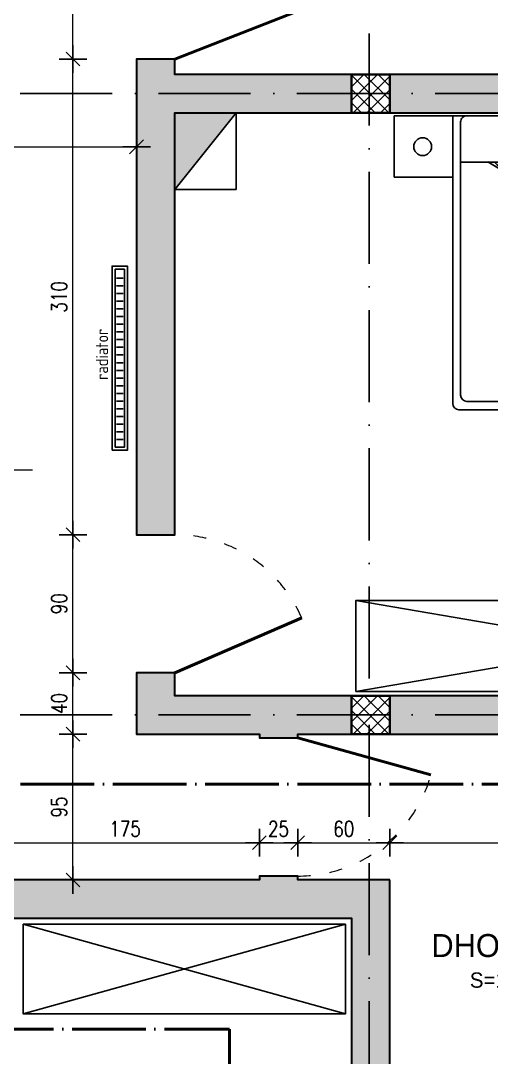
# Model space of a CAD drawing. Header units: metres. Extents: x 2674 to 33045, y -10854 to 2806.
# Drawn here: x 16357 to 16664, y 860 to 1536 of the extents above; entities that cross this region are included whole.
import ezdxf

# ---------------------------------------------------------------- set-up
doc = ezdxf.new("R2010")
doc.units = ezdxf.units.M
for name, pattern in [('ACAD_ISO03W100', [30, 12, -18]), ('ACAD_ISO04W100', [30, 24, -3, 0, -3]), ('ACAD_ISO10W100', [18, 12, -3, 0, -3])]:
    doc.linetypes.add(name, pattern=pattern)
doc.layers.add('2d', color=7, linetype='Continuous')
doc.layers.add('2d hamdia', color=7, linetype='Continuous')
doc.styles.add('_DIM Romans 0.8', font='romans.shx', dxfattribs={"width": 0.8})
doc.styles.get("Standard").update_dxf_attribs({"font": 'arial.ttf'})
doc.dimstyles.new('50 mrena', dxfattribs={"dimscale": 10, "dimtxt": 1, "dimasz": 0.6, "dimexe": 1.25, "dimexo": 0.625, "dimgap": 0.4, "dimtad": 1, "dimdec": 0, "dimzin": 12, "dimdsep": 46, "dimtxsty": '_DIM Romans 0.8', "dimblk": '- Kosa Crta za DIM (Mala)', "dimcen": 2.5, "dimse1": 1, "dimse2": 1, "dimclrd": 256, "dimclrt": 256, "dimadec": 0, "dimazin": 3, "dimtfac": 1, "dimtdec": 0, "dimtix": 1, "dimtmove": 0, "dimatfit": 3, "dimfxl": 1, "dimlwd": 15, "dimarcsym": 0})

# ---------------------------------------------------------------- blocks, each defined once
blk = doc.blocks.new('krevet dysh')
at = {"color": 252}
for p, q in [((-40.12, 130.31), (-40.12, 92.28)), ((0, 130.31), (-40.12, 130.31)), ((0, 83.08), (0, 130.31)), ((-191.66, 88.23), (-191.66, -88.23)), ((0, 92.28), (-187.61, 92.28)), ((-186.23, -83.08), (-186.23, 83.08)), ((-4.05, 87.13), (-182.18, 87.13)), ((-124.08, 87.04), (-30.15, -69.42)), ((-30.38, 87.13), (-30.38, -87.13)), ((0, 83.08), (0, -83.08)), ((-4.05, -87.13), (-182.18, -87.13)), ((0, -83.08), (0, -92.28)), ((0, -83.08), (0, -130.31)), ((-40.22, -92.28), (-187.61, -92.28)), ((-40.22, -92.28), (-40.22, -92.28)), ((0, -92.28), (-40.22, -92.28)), ((-40.12, -130.31), (-40.12, -92.28)), ((0, -130.31), (-40.12, -130.31))]:
    blk.add_line(p, q, dxfattribs=at)
for points in [[(-33.83, 97.97), (-25.58, 97.97), (-25.58, 98.95), (-33.83, 98.95)], [(-25.36, 97.73), (-27.86, 97.73), (-27.86, 95.78), (-25.36, 95.78)]]:
    blk.add_lwpolyline(points, close=True, dxfattribs=at)
for centre in [(-20.2, 111.83), (-20.2, -111.83)]:
    blk.add_circle(centre, 5.8, dxfattribs=at)
for centre, radius, start, end in [((-187.61, 88.23), 4.05, 90, 180), ((-182.18, 83.08), 4.05, 90, 180), ((-240.09, -13.08), 154.01, 341.80692, 40.59356), ((-4.05, 83.08), 4.05, 0, 90), ((-63.94, -92.8), 43.49, 39.48316, 133.32952), ((-182.18, -83.08), 4.05, 180, 270), ((-4.05, -83.08), 4.05, 270, 0), ((-4.05, -83.08), 4.05, 270, 0), ((-187.61, -88.23), 4.05, 180, 270)]:
    blk.add_arc(centre, radius, start, end, dxfattribs=at)
blk = doc.blocks.new('radiator')
at = {"color": 204}
for p, q in [((-52.92, 7.12), (-52.92, 2.89)), ((-47.92, 7.12), (-47.92, 2.89)), ((-42.92, 7.12), (-42.92, 2.89)), ((-37.92, 7.12), (-37.92, 2.89)), ((-32.92, 7.12), (-32.92, 2.89)), ((-27.92, 7.12), (-27.92, 2.89)), ((-22.92, 7.12), (-22.92, 2.89)), ((-17.92, 7.12), (-17.92, 2.89)), ((-12.92, 7.12), (-12.92, 2.89)), ((-7.92, 7.12), (-7.92, 2.89)), ((-2.92, 7.12), (-2.92, 2.89)), ((2.08, 7.12), (2.08, 2.89)), ((7.08, 7.12), (7.08, 2.89)), ((12.08, 7.12), (12.08, 2.89)), ((17.08, 7.12), (17.08, 2.89)), ((22.08, 7.12), (22.08, 2.89)), ((27.08, 7.12), (27.08, 2.89)), ((32.08, 7.12), (32.08, 2.89)), ((37.08, 7.12), (37.08, 2.89)), ((42.08, 7.12), (42.08, 2.89)), ((47.08, 7.12), (47.08, 2.89)), ((52.08, 7.12), (52.08, 2.89))]:
    blk.add_line(p, q, dxfattribs=at)
blk.add_lwpolyline([(-60, 10), (60, 10), (60, 0), (-60, 0)], close=True)
blk.add_lwpolyline([(-58, 8), (58, 8), (58, 2), (-58, 2)], close=True, dxfattribs=at)
blk = doc.blocks.new('- Kosa Crta za DIM (Mala)')
for points in [[(0, -1.5), (0, 1.5)], [(-1.5, 0), (1.5, 0)], [(-0.75, -0.75), (0.75, 0.75)]]:
    blk.add_lwpolyline(points)
blk = doc.blocks.new('*D846')
at = {"lineweight": 15, "transparency": 16777216}
blk.add_line((16391.27, 981.71), (16391.27, 1064.71), dxfattribs=at)
at = {"layer": 'Defpoints', "color": 0, "lineweight": 0, "transparency": 16777216}
for p in [(16391.27, 1070.71), (16432.7, 1070.71), (16425.2, 975.71)]:
    blk.add_point(p, dxfattribs=at)
at = {"lineweight": 15, "transparency": 16777216, "xscale": 6, "yscale": 6, "zscale": 6}
for p, rotation in [((16391.27, 1070.71), 90), ((16391.27, 975.71), 270)]:
    blk.add_blockref('- Kosa Crta za DIM (Mala)', p, dxfattribs=dict(at, rotation=rotation))
at = {"lineweight": 0, "transparency": 16777216, "insert": (16382.27, 1023.21), "char_height": 10, "attachment_point": 5, "rotation": 90, "style": '_DIM Romans 0.8'}
blk.add_mtext('95', dxfattribs=at)
blk = doc.blocks.new('*D847')
at = {"lineweight": 15, "transparency": 16777216}
blk.add_line((16391.27, 1076.71), (16391.27, 1104.71), dxfattribs=at)
at = {"layer": 'Defpoints', "color": 0, "lineweight": 0, "transparency": 16777216}
for p in [(16391.27, 1110.71), (16432.7, 1110.71), (16432.7, 1070.71)]:
    blk.add_point(p, dxfattribs=at)
at = {"lineweight": 15, "transparency": 16777216, "xscale": 6, "yscale": 6, "zscale": 6}
for p, rotation in [((16391.27, 1110.71), 90), ((16391.27, 1070.71), 270)]:
    blk.add_blockref('- Kosa Crta za DIM (Mala)', p, dxfattribs=dict(at, rotation=rotation))
at = {"lineweight": 0, "transparency": 16777216, "insert": (16382.27, 1090.71), "char_height": 10, "attachment_point": 5, "rotation": 90, "style": '_DIM Romans 0.8'}
blk.add_mtext('40', dxfattribs=at)
blk = doc.blocks.new('*D848')
at = {"lineweight": 15, "transparency": 16777216}
blk.add_line((16391.27, 1116.71), (16391.27, 1194.71), dxfattribs=at)
at = {"layer": 'Defpoints', "color": 0, "lineweight": 0, "transparency": 16777216}
for p in [(16391.27, 1200.71), (16432.7, 1200.71), (16432.7, 1110.71)]:
    blk.add_point(p, dxfattribs=at)
at = {"lineweight": 15, "transparency": 16777216, "xscale": 6, "yscale": 6, "zscale": 6}
for p, rotation in [((16391.27, 1200.71), 90), ((16391.27, 1110.71), 270)]:
    blk.add_blockref('- Kosa Crta za DIM (Mala)', p, dxfattribs=dict(at, rotation=rotation))
at = {"lineweight": 0, "transparency": 16777216, "insert": (16382.27, 1155.71), "char_height": 10, "attachment_point": 5, "rotation": 90, "style": '_DIM Romans 0.8'}
blk.add_mtext('90', dxfattribs=at)
blk = doc.blocks.new('*D849')
at = {"lineweight": 15, "transparency": 16777216}
blk.add_line((16391.27, 1206.71), (16391.27, 1504.71), dxfattribs=at)
at = {"layer": 'Defpoints', "color": 0, "lineweight": 0, "transparency": 16777216}
for p in [(16391.27, 1510.71), (16432.7, 1510.71), (16432.7, 1200.71)]:
    blk.add_point(p, dxfattribs=at)
at = {"lineweight": 15, "transparency": 16777216, "xscale": 6, "yscale": 6, "zscale": 6}
for p, rotation in [((16391.27, 1510.71), 90), ((16391.27, 1200.71), 270)]:
    blk.add_blockref('- Kosa Crta za DIM (Mala)', p, dxfattribs=dict(at, rotation=rotation))
at = {"lineweight": 0, "transparency": 16777216, "insert": (16382.27, 1355.71), "char_height": 10, "attachment_point": 5, "rotation": 90, "style": '_DIM Romans 0.8'}
blk.add_mtext('310', dxfattribs=at)
blk = doc.blocks.new('*D850')
at = {"lineweight": 15, "transparency": 16777216}
blk.add_line((16391.27, 1516.71), (16391.27, 1594.71), dxfattribs=at)
at = {"layer": 'Defpoints', "color": 0, "lineweight": 0, "transparency": 16777216}
for p in [(16391.27, 1600.71), (16432.7, 1600.71), (16432.7, 1510.71)]:
    blk.add_point(p, dxfattribs=at)
at = {"lineweight": 15, "transparency": 16777216, "xscale": 6, "yscale": 6, "zscale": 6}
for p, rotation in [((16391.27, 1600.71), 90), ((16391.27, 1510.71), 270)]:
    blk.add_blockref('- Kosa Crta za DIM (Mala)', p, dxfattribs=dict(at, rotation=rotation))
at = {"lineweight": 0, "transparency": 16777216, "insert": (16382.27, 1555.71), "char_height": 10, "attachment_point": 5, "rotation": 90, "style": '_DIM Romans 0.8'}
blk.add_mtext('90', dxfattribs=at)
blk = doc.blocks.new('*D881')
at = {"lineweight": 15, "transparency": 16777216}
blk.add_line((16343.7, 999.97), (16506.7, 999.97), dxfattribs=at)
at = {"layer": 'Defpoints', "color": 0, "lineweight": 0, "transparency": 16777216}
for p in [(16512.7, 999.97), (16337.7, 975.71), (16512.7, 975.71)]:
    blk.add_point(p, dxfattribs=at)
at = {"lineweight": 15, "transparency": 16777216, "xscale": 6, "yscale": 6, "zscale": 6, "rotation": 180}
blk.add_blockref('- Kosa Crta za DIM (Mala)', (16337.7, 999.97), dxfattribs=at)
at = {"lineweight": 15, "transparency": 16777216, "xscale": 6, "yscale": 6, "zscale": 6}
blk.add_blockref('- Kosa Crta za DIM (Mala)', (16512.7, 999.97), dxfattribs=at)
at = {"lineweight": 0, "transparency": 16777216, "insert": (16425.2, 1008.97), "char_height": 10, "attachment_point": 5, "style": '_DIM Romans 0.8'}
blk.add_mtext('175', dxfattribs=at)
blk = doc.blocks.new('*D882')
at = {"lineweight": 15, "transparency": 16777216}
blk.add_line((16518.7, 999.97), (16531.7, 999.97), dxfattribs=at)
at = {"layer": 'Defpoints', "color": 0, "lineweight": 0, "transparency": 16777216}
for p in [(16537.7, 999.97), (16512.7, 975.71), (16537.7, 975.71)]:
    blk.add_point(p, dxfattribs=at)
at = {"lineweight": 15, "transparency": 16777216, "xscale": 6, "yscale": 6, "zscale": 6, "rotation": 180}
blk.add_blockref('- Kosa Crta za DIM (Mala)', (16512.7, 999.97), dxfattribs=at)
at = {"lineweight": 15, "transparency": 16777216, "xscale": 6, "yscale": 6, "zscale": 6}
blk.add_blockref('- Kosa Crta za DIM (Mala)', (16537.7, 999.97), dxfattribs=at)
at = {"lineweight": 0, "transparency": 16777216, "insert": (16525.2, 1008.97), "char_height": 10, "attachment_point": 5, "style": '_DIM Romans 0.8'}
blk.add_mtext('25', dxfattribs=at)
blk = doc.blocks.new('*D883')
at = {"lineweight": 15, "transparency": 16777216}
blk.add_line((16543.7, 999.97), (16591.7, 999.97), dxfattribs=at)
at = {"layer": 'Defpoints', "color": 0, "lineweight": 0, "transparency": 16777216}
for p in [(16597.7, 999.97), (16537.7, 975.71), (16597.7, 975.71)]:
    blk.add_point(p, dxfattribs=at)
at = {"lineweight": 15, "transparency": 16777216, "xscale": 6, "yscale": 6, "zscale": 6, "rotation": 180}
blk.add_blockref('- Kosa Crta za DIM (Mala)', (16537.7, 999.97), dxfattribs=at)
at = {"lineweight": 15, "transparency": 16777216, "xscale": 6, "yscale": 6, "zscale": 6}
blk.add_blockref('- Kosa Crta za DIM (Mala)', (16597.7, 999.97), dxfattribs=at)
at = {"lineweight": 0, "transparency": 16777216, "insert": (16567.7, 1008.97), "char_height": 10, "attachment_point": 5, "style": '_DIM Romans 0.8'}
blk.add_mtext('60', dxfattribs=at)
blk = doc.blocks.new('*D884')
at = {"lineweight": 15, "transparency": 16777216}
blk.add_line((16603.7, 999.97), (16971.7, 999.97), dxfattribs=at)
at = {"layer": 'Defpoints', "color": 0, "lineweight": 0, "transparency": 16777216}
for p in [(16977.7, 1050.71), (16977.7, 999.97), (16597.7, 975.71)]:
    blk.add_point(p, dxfattribs=at)
at = {"lineweight": 15, "transparency": 16777216, "xscale": 6, "yscale": 6, "zscale": 6, "rotation": 180}
blk.add_blockref('- Kosa Crta za DIM (Mala)', (16597.7, 999.97), dxfattribs=at)
at = {"lineweight": 15, "transparency": 16777216, "xscale": 6, "yscale": 6, "zscale": 6}
blk.add_blockref('- Kosa Crta za DIM (Mala)', (16977.7, 999.97), dxfattribs=at)
at = {"lineweight": 0, "transparency": 16777216, "insert": (16787.7, 1008.97), "char_height": 10, "attachment_point": 5, "style": '_DIM Romans 0.8'}
blk.add_mtext('380', dxfattribs=at)
blk = doc.blocks.new('*D885')
at = {"lineweight": 15, "transparency": 16777216}
blk.add_line((16238.7, 1453.54), (16426.7, 1453.54), dxfattribs=at)
at = {"layer": 'Defpoints', "color": 0, "lineweight": 0, "transparency": 16777216}
for p in [(16232.7, 1610.71), (16432.7, 1610.71), (16432.7, 1453.54)]:
    blk.add_point(p, dxfattribs=at)
at = {"lineweight": 15, "transparency": 16777216, "xscale": 6, "yscale": 6, "zscale": 6, "rotation": 180}
blk.add_blockref('- Kosa Crta za DIM (Mala)', (16232.7, 1453.54), dxfattribs=at)
at = {"lineweight": 15, "transparency": 16777216, "xscale": 6, "yscale": 6, "zscale": 6}
blk.add_blockref('- Kosa Crta za DIM (Mala)', (16432.7, 1453.54), dxfattribs=at)
at = {"lineweight": 0, "transparency": 16777216, "insert": (16332.7, 1462.54), "char_height": 10, "attachment_point": 5, "style": '_DIM Romans 0.8'}
blk.add_mtext('200', dxfattribs=at)

msp = doc.modelspace()

# ---------------------------------------------------------------- hatches: boundary and pattern name
at = {"lineweight": 30}
h = msp.add_hatch(color=255, dxfattribs=at)
h.paths.add_polyline_path([(16977.7, 1875.71), (16597.7, 1875.71), (16597.7, 1850.71), (16862.7, 1850.71), (16862.7, 1785.71), (16887.7, 1785.71), (16887.7, 1850.71), (16977.7, 1850.71)])
h.paths.add_polyline_path([(16887.7, 1685.71), (16862.7, 1685.71), (16862.7, 1650.71), (16887.7, 1650.71)])
h.paths.add_polyline_path([(16977.7, 1500.71), (16887.7, 1500.71), (16887.7, 1510.71), (16862.7, 1510.71), (16862.7, 1500.71), (16597.7, 1500.71), (16597.7, 1475.71), (16977.7, 1475.71)])
h.paths.add_polyline_path([(17002.7, 1475.71), (16977.7, 1475.71), (16977.7, 1455.71), (17002.7, 1455.71)])
h.paths.add_polyline_path([(17002.7, 1355.71), (16977.7, 1355.71), (16977.7, 1330.71), (17002.7, 1330.71)])
h.paths.add_polyline_path([(17002.7, 1230.71), (16977.7, 1230.71), (16977.7, 1205.71), (17002.7, 1205.71)])
h.paths.add_polyline_path([(16977.7, 1095.71), (16597.7, 1095.71), (16597.7, 1070.71), (16977.7, 1070.71)])
h.paths.add_polyline_path([(16572.7, 1095.71), (16457.7, 1095.71), (16457.7, 1110.71), (16432.7, 1110.71), (16432.7, 1070.71), (16512.7, 1070.71), (16512.7, 1068.21), (16537.7, 1068.21), (16537.7, 1070.71), (16572.7, 1070.71)])
h.paths.add_polyline_path([(16572.7, 1500.71), (16457.7, 1500.71), (16457.7, 1510.71), (16432.7, 1510.71), (16432.7, 1200.71), (16457.7, 1200.71), (16457.7, 1475.71), (16572.7, 1475.71)])
h.paths.add_polyline_path([(16457.7, 1850.71), (16572.7, 1850.71), (16572.7, 1875.71), (16317.7, 1875.71), (16317.7, 1850.71), (16432.7, 1850.71), (16432.7, 1630.71), (16400.12, 1630.71), (16400.12, 1610.71), (16432.7, 1610.71), (16432.7, 1600.71), (16457.7, 1600.71)])
h.paths.add_polyline_path([(16320.12, 1630.71), (16232.7, 1630.71), (16232.7, 1850.71), (16212.7, 1850.71), (16212.7, 1590.71), (16232.7, 1590.71), (16232.7, 1610.71), (16320.12, 1610.71)])
h.paths.add_polyline_path([(16207.7, 1875.71), (15887.7, 1875.71), (15887.7, 1850.71), (16207.7, 1850.71)])
h.paths.add_polyline_path([(16257.7, 1875.71), (16232.7, 1875.71), (16232.7, 1850.71), (16257.7, 1850.71)])
h.paths.add_polyline_path([(15887.7, 1850.71), (15862.7, 1850.71), (15862.7, 1770.71), (15887.7, 1770.71)])
h.paths.add_polyline_path([(15887.7, 1650.71), (15862.7, 1650.71), (15862.7, 1500.71), (15887.7, 1500.71)])
h.paths.add_polyline_path([(15993.7, 1475.71), (15968.7, 1475.71), (15968.7, 1335.71), (15993.7, 1335.71)])
h.paths.add_polyline_path([(16207.7, 1500.71), (15993.7, 1500.71), (15993.7, 1475.71), (16207.7, 1475.71)])
h.paths.add_polyline_path([(16232.7, 1510.71), (16212.7, 1510.71), (16212.7, 1500.71), (16232.7, 1500.71)])
h.paths.add_polyline_path([(15993.7, 1145.71), (15968.7, 1145.71), (15968.7, 1095.71), (15993.7, 1095.71)])
h.paths.add_polyline_path([(16107.7, 975.71), (15993.7, 975.71), (15993.7, 985.71), (15968.7, 985.71), (15968.7, 670.71), (15993.7, 670.71), (15993.7, 697.71), (16112.7, 697.71), (16112.7, 722.71), (15993.7, 722.71), (15993.7, 950.71), (16107.7, 950.71)])
h.paths.add_polyline_path([(16247.7, 975.71), (16232.7, 975.71), (16232.7, 950.71), (16247.7, 950.71)])
h.paths.add_polyline_path([(16207.7, 975.71), (16197.7, 975.71), (16197.7, 950.71), (16207.7, 950.71)])
h.paths.add_polyline_path([(16232.7, 950.71), (16207.7, 950.71), (16207.7, 722.71), (16192.7, 722.71), (16192.7, 697.71), (16207.7, 697.71), (16207.7, 670.71), (16232.7, 670.71)])
h.paths.add_polyline_path([(16597.7, 975.71), (16537.7, 975.71), (16537.7, 978.21), (16512.7, 978.21), (16512.7, 975.71), (16337.7, 975.71), (16337.7, 950.71), (16572.7, 950.71), (16572.7, 670.71), (16597.7, 670.71), (16597.7, 740.71), (16615.07, 740.71), (16615.07, 765.71), (16597.7, 765.71)])
h.paths.add_polyline_path([(17002.7, 825.71), (16977.7, 825.71), (16977.7, 765.71), (16695.07, 765.71), (16695.07, 740.71), (16977.7, 740.71), (16977.7, 670.71), (17002.7, 670.71)])
h.paths.add_polyline_path([(16597.7, 645.71), (16572.7, 645.71), (16572.7, 565.71), (16507.7, 565.71), (16507.7, 540.71), (16597.7, 540.71)])
h.paths.add_polyline_path([(16412.7, 565.71), (16387.7, 565.71), (16387.7, 540.71), (16412.7, 540.71)])
h.paths.add_polyline_path([(16292.7, 565.71), (16232.7, 565.71), (16207.7, 565.71), (16207.7, 540.71), (16292.7, 540.71)])
h.paths.add_polyline_path([(17002.7, 1105.71), (16977.7, 1105.71), (16977.7, 1095.71), (17002.7, 1095.71)])
msp.add_hatch(color=256).paths.add_polyline_path([(16497.7, 1475.71), (16457.7, 1475.71), (16457.7, 1425.71)])
at = {"layer": '2d hamdia', "lineweight": 0}
h = msp.add_hatch(dxfattribs=at)
h.set_pattern_fill('ANSI37', color=26, scale=2, style=0)
h.set_pattern_definition([(45, (5607.054, -385), (-4.490128, 4.490128), []), (135, (5607.054, -385), (-4.490128, -4.490128), [])])
h.paths.add_polyline_path([(16597.7, 1500.71), (16572.7, 1500.71), (16572.7, 1475.71), (16597.7, 1475.71)])
h = msp.add_hatch(dxfattribs=at)
h.set_pattern_fill('ANSI37', color=26, scale=2, style=0)
h.set_pattern_definition([(45, (5607.054, -790), (-4.490128, 4.490128), []), (135, (5607.054, -790), (-4.490128, -4.490128), [])])
h.paths.add_polyline_path([(16597.7, 1095.71), (16572.7, 1095.71), (16572.7, 1070.71), (16597.7, 1070.71)])

# ---------------------------------------------------------------- linework, layer by layer
at = {"color": 124, "linetype": 'ACAD_ISO10W100', "lineweight": 25, "ltscale": 5}
for p, q in [((16584.2, 2067.9), (16584.2, 597)), ((17047.58, 1488.21), (15669.18, 1488.21)), ((17047.58, 1083.21), (15669.18, 1083.21))]:
    msp.add_line(p, q, dxfattribs=at)
for p, q in [((16432.7, 1200.71), (16432.7, 1510.71)), ((16457.7, 1510.71), (16432.7, 1510.71)), ((16457.7, 1500.71), (16457.7, 1510.71)), ((16457.7, 1500.71), (16862.7, 1500.71)), ((16457.7, 1200.71), (16457.7, 1475.71)), ((16977.7, 1475.71), (16457.7, 1475.71)), ((16497.7, 1475.71), (16457.7, 1425.71)), ((16497.7, 1425.71), (16497.7, 1475.71)), ((16497.7, 1425.71), (16457.7, 1425.71)), ((16457.7, 1200.71), (16432.7, 1200.71)), ((16432.7, 1070.71), (16432.7, 1110.71)), ((16457.7, 1110.71), (16432.7, 1110.71)), ((16457.7, 1095.71), (16457.7, 1110.71)), ((16457.7, 1095.71), (16977.7, 1095.71)), ((16512.7, 1070.71), (16432.7, 1070.71)), ((16512.7, 1068.21), (16512.7, 1070.71)), ((16537.7, 1068.21), (16512.7, 1068.21)), ((16537.7, 1068.21), (16537.7, 1070.71)), ((16977.7, 1070.71), (16537.7, 1070.71)), ((16512.7, 975.71), (16337.7, 975.71)), ((16512.7, 975.71), (16512.7, 978.21)), ((16537.7, 978.21), (16512.7, 978.21)), ((16537.7, 975.71), (16537.7, 978.21)), ((16597.7, 975.71), (16537.7, 975.71)), ((16597.7, 765.71), (16597.7, 975.71)), ((16572.7, 950.71), (16337.7, 950.71)), ((16572.7, 565.71), (16572.7, 950.71))]:
    msp.add_line(p, q)
at = {"lineweight": 0}
msp.add_line((16241.27, 1242.94), (16364.84, 1242.94), dxfattribs=at)
at = {"color": 253}
for p, q in [((16921.75, 1157.73), (16575.55, 1098.57)), ((16575.55, 1157.73), (16921.75, 1098.57)), ((16358.88, 888.34), (16568.72, 946.83)), ((16358.88, 946.83), (16568.72, 888.34))]:
    msp.add_line(p, q, dxfattribs=at)
at = {"color": 13, "linetype": 'ACAD_ISO04W100', "lineweight": 50, "ltscale": 2}
msp.add_line((15876.35, 1038.02), (17060.56, 1038.02), dxfattribs=at)
msp.add_lwpolyline([(16312.7, 1928.03), (16312.7, 1553.37), (16030.12, 1553.37), (16030.12, 878.48), (16493.18, 878.48), (16493.18, 480.39)], dxfattribs=at)
at = {"lineweight": 30}
for points in [[(16572.7, 1500.71), (16457.7, 1500.71), (16457.7, 1510.71), (16432.7, 1510.71), (16432.7, 1200.71), (16457.7, 1200.71), (16457.7, 1475.71), (16572.7, 1475.71)], [(16977.7, 1500.71), (16887.7, 1500.71), (16887.7, 1510.71), (16862.7, 1510.71), (16862.7, 1500.71), (16597.7, 1500.71), (16597.7, 1475.71), (16977.7, 1475.71)], [(16572.7, 1095.71), (16457.7, 1095.71), (16457.7, 1110.71), (16432.7, 1110.71), (16432.7, 1070.71), (16512.7, 1070.71), (16512.7, 1068.21), (16537.7, 1068.21), (16537.7, 1070.71), (16572.7, 1070.71)], [(16977.7, 1095.71), (16597.7, 1095.71), (16597.7, 1070.71), (16977.7, 1070.71)], [(16597.7, 975.71), (16537.7, 975.71), (16537.7, 978.21), (16512.7, 978.21), (16512.7, 975.71), (16337.7, 975.71), (16337.7, 950.71), (16572.7, 950.71), (16572.7, 670.71), (16597.7, 670.71), (16597.7, 740.71), (16615.07, 740.71), (16615.07, 765.71), (16597.7, 765.71)]]:
    msp.add_lwpolyline(points, close=True, dxfattribs=at)
at = {"lineweight": 40}
for points in [[(16597.7, 1500.71), (16572.7, 1500.71), (16572.7, 1475.71), (16597.7, 1475.71)], [(16597.7, 1095.71), (16572.7, 1095.71), (16572.7, 1070.71), (16597.7, 1070.71)]]:
    msp.add_lwpolyline(points, close=True, dxfattribs=at)
at = {"color": 253}
for points in [[(16575.55, 1098.57), (16921.75, 1098.57), (16921.75, 1157.73), (16575.55, 1157.73)], [(16568.72, 946.83), (16358.88, 946.83), (16358.88, 888.34), (16568.72, 888.34)]]:
    msp.add_lwpolyline(points, close=True, dxfattribs=at)
at = {"layer": '2d hamdia', "color": 36, "lineweight": 50}
for p, q in [((16457.7, 1510.71), (16541.53, 1543.46)), ((16457.7, 1110.71), (16540.27, 1146.52)), ((16537.7, 1068.21), (16624.45, 1044.26))]:
    msp.add_line(p, q, dxfattribs=at)
at = {"layer": '2d hamdia', "color": 36, "linetype": 'ACAD_ISO03W100', "lineweight": 0, "ltscale": 0.7}
for centre, start, end in [((16457.7, 1110.71), 23.44176, 90), ((16537.7, 1068.21), 270, 344.56605)]:
    msp.add_arc(centre, 90, start, end, dxfattribs=at)

# ---------------------------------------------------------------- block references
at = {"rotation": 90}
msp.add_blockref('radiator', (16426.81, 1315.75), dxfattribs=at)
at = {"layer": '2d', "xscale": -1, "rotation": 270}
msp.add_blockref('krevet dysh', (16730.92, 1473.8), dxfattribs=at)

# ---------------------------------------------------------------- texts
at = {"color": 124, "insert": (16406.21, 1271.18), "char_height": 8, "attachment_point": 1, "rotation": 90}
msp.add_mtext_dynamic_manual_height_columns('\\pi30.435;{\\Fgbenor|c0;\\C206;radiator}', width=91.5371, gutter_width=12.5, heights=[0], dxfattribs=at)
at = {"insert": (16603.77, 940.43), "char_height": 10, "attachment_point": 1}
msp.add_mtext_dynamic_manual_height_columns('\\pi21.02;{\\fEras Light ITC|b0|i0|c0|p34;\\H1.5x;\\C251;DHOMA 5\\P\\pi46.036;\\H0.66667x;\\C22;S=12m²}', width=139.3689, gutter_width=12.5, heights=[0], dxfattribs=at)

# ---------------------------------------------------------------- dimensions: what is measured, and where the dimension line sits
at = {"lineweight": 0}
dim = msp.add_linear_dim(base=(16432.7, 1453.54), p1=(16232.7, 1610.71), p2=(16432.7, 1610.71), dimstyle='50 mrena', dxfattribs=at)
dim.commit()
dim.dimension.update_dxf_attribs({"geometry": '*D885', "text_midpoint": (16332.7, 1462.54)})
for base, p1, p2, picture, middle in [((16391.27, 1600.71), (16432.7, 1510.71), (16432.7, 1600.71), '*D850', (16382.27, 1555.71)), ((16391.27, 1510.71), (16432.7, 1200.71), (16432.7, 1510.71), '*D849', (16382.27, 1355.71)), ((16391.27, 1200.71), (16432.7, 1110.71), (16432.7, 1200.71), '*D848', (16382.27, 1155.71)), ((16391.27, 1110.71), (16432.7, 1070.71), (16432.7, 1110.71), '*D847', (16382.27, 1090.71))]:
    dim = msp.add_linear_dim(base=base, p1=p1, p2=p2, angle=90, dimstyle='50 mrena', override={"dimtmove": 1}, dxfattribs=at)
    dim.commit()
    dim.dimension.update_dxf_attribs({"geometry": picture, "text_midpoint": middle})
dim = msp.add_linear_dim(base=(16391.27, 1070.71), p1=(16425.2, 975.71), p2=(16432.7, 1070.71), angle=90, dimstyle='50 mrena', dxfattribs=at)
dim.commit()
dim.dimension.update_dxf_attribs({"geometry": '*D846', "text_midpoint": (16382.27, 1023.21)})
for base, p1, p2, picture, middle in [((16977.7, 999.97), (16597.7, 975.71), (16977.7, 1050.71), '*D884', (16787.7, 1008.97)), ((16512.7, 999.97), (16337.7, 975.71), (16512.7, 975.71), '*D881', (16425.2, 1008.97)), ((16537.7, 999.97), (16512.7, 975.71), (16537.7, 975.71), '*D882', (16525.2, 1008.97)), ((16597.7, 999.97), (16537.7, 975.71), (16597.7, 975.71), '*D883', (16567.7, 1008.97))]:
    dim = msp.add_linear_dim(base=base, p1=p1, p2=p2, dimstyle='50 mrena', override={"dimtmove": 1}, dxfattribs=at)
    dim.commit()
    dim.dimension.update_dxf_attribs({"geometry": picture, "text_midpoint": middle})

doc.saveas('drawing.dxf')
